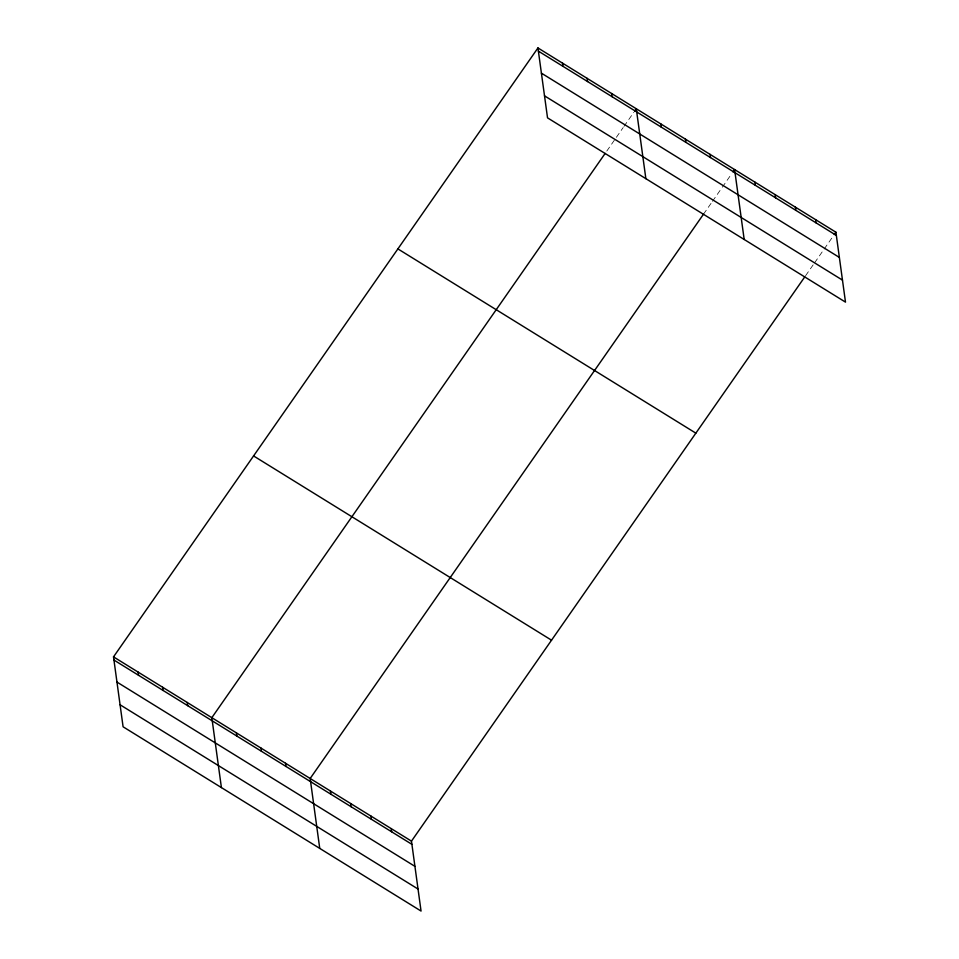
<?xml version="1.0" encoding="UTF-8"?>
<svg xmlns="http://www.w3.org/2000/svg" width="959" height="959" viewBox="0 0 959 959"><rect width="100%" height="100%" fill="white"/><g stroke="black" fill="none" stroke-linecap="round" stroke-linejoin="round"><path stroke-width="0.72" stroke-dasharray="4.79 3.6" d="M606.795 151.066L623.17 127.559M623.997 126.384L633.827 112.287M703.486 214.217L711.674 202.469M712.489 201.294L721.504 188.372M722.319 187.197L731.333 174.262M805.608 275.689L813.795 263.941M814.623 262.766L833.455 235.734"/><path stroke-width="1.44" d="M804.793 276.863L411.471 841.139L421.049 911.05L123.088 726.79L113.51 656.879L537.951 47.95L835.912 232.21L845.49 302.121L547.529 117.861L537.951 47.95M605.153 153.416L211.831 717.68L221.409 787.591M634.642 111.112L636.285 108.763L645.863 178.674M703.486 214.217L310.165 778.492L319.743 848.403M732.964 171.913L734.606 169.563L744.184 239.474M834.27 234.559L835.912 232.21M538.395 51.139L836.344 235.399M541.403 73.16L839.365 257.42M544.52 95.84L842.47 280.112M397.889 248.896L695.85 433.156M253.572 455.933L551.533 640.192M113.51 656.879L411.471 841.139M113.941 660.056L411.902 844.328M116.962 682.077L414.923 866.349M120.067 704.769L418.028 889.029M815.653 219.683L816.085 222.872M795.395 207.156L795.826 210.345M775.136 194.629L775.567 197.806M754.865 182.09L755.308 185.279M710.032 154.363L710.463 157.552M685.445 139.163L685.877 142.352M660.859 123.963L661.302 127.139M611.698 93.55L612.142 96.739M587.124 78.35L587.555 81.539M562.537 63.15L562.969 66.339M391.212 828.612L391.644 831.789M370.941 816.073L371.385 819.262M350.682 803.546L351.126 806.735M330.423 791.019L330.855 794.208M285.578 763.28L286.022 766.469M261.004 748.08L261.435 751.269M236.417 732.88L236.849 736.068M187.257 702.479L187.688 705.668M162.67 687.279L163.114 690.468M138.096 672.079L138.528 675.256"/></g></svg>
